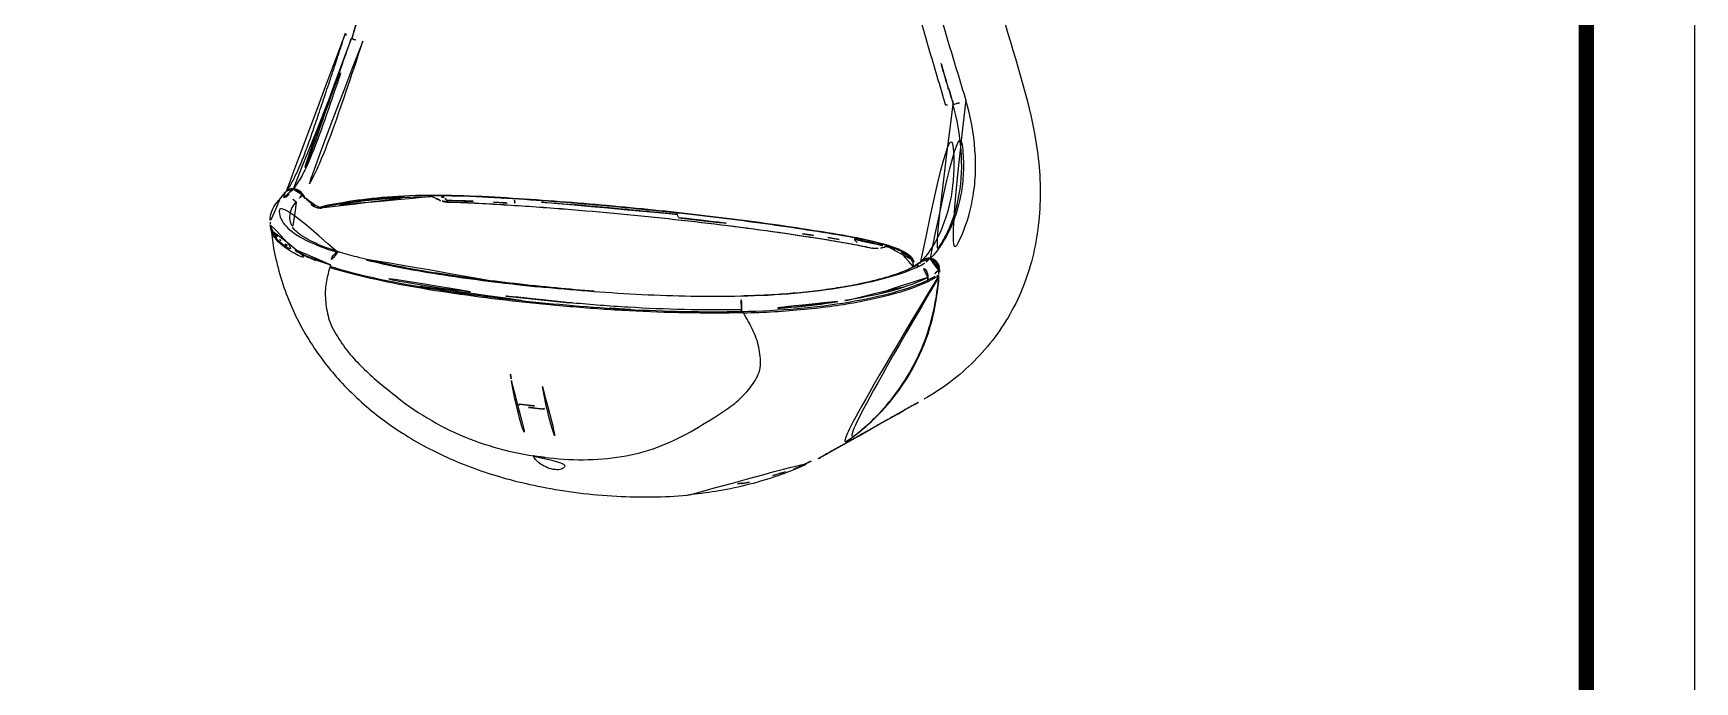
# Model space of a CAD drawing. Extents: x 16296660632 to 16296681399, y -37409619871 to -37409615168.
# Drawn here: x 16296681237.6 to 16296681399, y -37409615484.7 to -37409615421.6 of the extents above; entities that cross this region are included whole.
import ezdxf

# ---------------------------------------------------------------- set-up
doc = ezdxf.new("R2010")
doc.units = 0
doc.header["$LTSCALE"] = 10
doc.header["$MEASUREMENT"] = 0
doc.layers.get('0').update_dxf_attribs({"linetype": 'CONTINUOUS'})
doc.layers.add('1', color=7, linetype='CONTINUOUS')

msp = doc.modelspace()

# ---------------------------------------------------------------- linework, layer by layer
at = {"ltscale": 0.5}
msp.add_lwpolyline([(16296680748.02704, -37409615645.297203), (16296681399.02704, -37409615645.297203), (16296681399.02704, -37409615168.297203), (16296680748.02704, -37409615168.297203)], close=True, dxfattribs=at)
at = {"color": 5, "linetype": 'ByBlock', "lineweight": 200, "const_width": 1.5}
msp.add_lwpolyline([(16296680758.49523, -37409615624.872482), (16296681388.49523, -37409615624.872482), (16296681388.49523, -37409615179.372482), (16296680758.49523, -37409615179.372482)], close=True, dxfattribs=at)
at = {"layer": '1', "color": 7, "linetype": 'Continuous'}
for p, q in [((16296681268.51685, -37409615422.181099), (16296681268.57818, -37409615422.187813)), ((16296681326.962061, -37409615428.567596), (16296681327.023439, -37409615428.574303)), ((16296681262.86669, -37409615436.827049), (16296681262.83593, -37409615436.823692)), ((16296681262.8883, -37409615436.756042), (16296681262.91954, -37409615436.759453)), ((16296681298.680719, -37409615438.968529), (16296681298.66699, -37409615438.889488)), ((16296681260.658001, -37409615440.007523), (16296681260.658001, -37409615440.184464)), ((16296681300.18465, -37409615439.252869), (16296681300.11438, -37409615439.119278)), ((16296681300.357071, -37409615439.580658), (16296681300.18465, -37409615439.252869)), ((16296681307.002529, -37409615439.953461), (16296681306.98732, -37409615439.865891)), ((16296681320.528099, -37409615442.32814), (16296681320.525999, -37409615442.328819)), ((16296681324.71788, -37409615443.585732), (16296681324.687189, -37409615443.582367)), ((16296681324.75358, -37409615443.516258), (16296681324.78471, -37409615443.519661)), ((16296681323.652901, -37409615443.979393), (16296681323.652901, -37409615444.00782)), ((16296681325.60405, -37409615445.21003), (16296681325.4139, -37409615445.189247)), ((16296681325.603371, -37409615445.084892), (16296681325.603371, -37409615444.666473)), ((16296681325.60931, -37409615445.077599), (16296681325.60931, -37409615444.825348)), ((16296681284.132839, -37409615455.642517), (16296681284.13669, -37409615455.642937)), ((16296681287.100149, -37409615455.966766), (16296681287.0963, -37409615455.966347)), ((16296681287.100149, -37409615455.966766), (16296681287.10018, -37409615455.966667))]:
    msp.add_line(p, q, dxfattribs=at)
for centre, start, end in [((16296681276.25449, -37409615437.549171), 74.16068843, 90.30238794), ((16296681320.548161, -37409615442.388863), 72.89428215, 110.26052897)]:
    msp.add_arc(centre, 0.064, start, end, dxfattribs=at)
for centre, major_axis, ratio, start_param, end_param in [((16296681268.87624, -37409615421.940163), (-0.916423, 0.285953), 0.3660202392, 0.0388568927, 1.2842779199), ((16296681269.057369, -37409615421.866547), (-1.232815, 0.344336), 0.3581616714, 1.2733817001, 2.1647512298), ((16296681327.44125, -37409615428.246353), (1.23878, 0.322218), 0.1642689417, 3.3818331497, 4.2728849782), ((16296681327.38283, -37409615428.333366), (0.92149, 0.269177), 0.1505516174, 4.268204117, 5.80404217), ((16296681262.89259, -37409615436.813782), (0.006952, 0.063621), 0.3603930294, 0.4744713098, 1.7166653705), ((16296681262.92383, -37409615436.817192), (0.006952, 0.063621), 0.3603930294, 0.4744713098, 1.8651915018), ((16296681262.238359, -37409615438.4776), (-0.709872, 0.646283), 0.9347139327, -0.861069095, -0.007763724), ((16296681262.22938, -37409615438.784683), (-0.873972, 0.935187), 0.9246743428, 4.6200147181, 5.4884665744), ((16296681263.717331, -37409615437.375931), (0.050448, 0.039382), 0.0364145661, -0.0090503841, 0.5377017163), ((16296681264.01232, -37409615437.755676), (0.050629, 0.039149), 0.0340970458, -0.0022142966, 0.5361057728), ((16296681264.08082, -37409615437.70903), (0.050653, 0.039119), 0.0337953221, 0.5471096757, 2.0139420361), ((16296681265.527189, -37409615438.529907), (-0.014449, 0.062348), 0.7957962974, 3.9173403992, 5.0641499264), ((16296681265.60359, -37409615438.666428), (-0.01434, 0.062373), 0.797435178, -1.2175382807, 0.3764540392), ((16296681276.25449, -37409615437.549171), (-0.000338, 0.063999), 0.2013467452, -0.000019559, 0.5022493048), ((16296681276.25449, -37409615437.549171), (-0.000338, 0.063999), 0.2013467452, -1.2294901738, 0.0000007664), ((16296681276.25449, -37409615437.549171), (0.028091, 0.057506), 0.0233259144, -1.1765096836, -0.2507520094), ((16296681276.25449, -37409615437.549171), (0.017468, 0.06157), 0.5812079806, -0.309770322, 0.0000084206), ((16296681278.068359, -37409615438.105431), (0.00173, 0.063977), 0.0839740966, -1.2006174543, 0.4283957239), ((16296681300.131321, -37409615439.064346), (0.006952, 0.063621), 0.3603930289, 1.2406901067, 2.6505896646), ((16296681267.234329, -37409615443.840111), (0.278011, 0.918863), 0.7174818098, 0.4680739235, 2.1280223123), ((16296681319.177719, -37409615442.599373), (0.014415, 0.062355), 0.7298770239, -0.3487586431, 1.2800555139), ((16296681320.548161, -37409615442.388863), (-0.022162, 0.06004), 0.6494195651, 0.0000092034, 0.8714733219), ((16296681320.548161, -37409615442.388863), (0.018825, 0.061169), 0.8035707981, 0.000026064, 1.3592520788), ((16296681324.75787, -37409615443.573997), (0.006952, 0.063621), 0.3603930294, 0.4744713098, 1.8651915018), ((16296681324.789, -37409615443.5774), (0.006952, 0.063621), 0.3603930294, 0.4744713098, 1.8651915018), ((16296681323.72776, -37409615445.504799), (-0.584665, 1.138669), 0.8516017371, -0.0067089049, 0.0321404742), ((16296681323.72776, -37409615445.504799), (-0.584665, 1.138669), 0.8516017369, -0.5382841062, -0.006709083), ((16296681323.718149, -37409615445.195686), (-0.405781, 0.870024), 0.8326276256, 4.1287174149, 5.7675902164), ((16296681325.61236, -37409615444.590019), (-0.06389, 0.003744), 0.2919128074, 1.2035518796, 2.7394409406), ((16296681325.545309, -37409615445.077599), (0.064, 0), 0.2706624326, -0.4342308526, 0.0000045925), ((16296681306.36698, -37409615448.116257), (-0.019144, 0.959809), 0.0707491789, 4.2794443975, 5.9393937953), ((16296681312.66041, -37409615463.477013), (-0.025722, 0.058604), 0.4450745264, 1.6502361258, 3.1861274195)]:
    msp.add_ellipse(centre, major_axis=major_axis, ratio=ratio, start_param=start_param, end_param=end_param, dxfattribs=at)
for points, knots in [([(16296681324.308861, -37409615384.97065), (16296681323.45088, -37409615386.501198), (16296681322.874969, -37409615388.163139), (16296681322.125799, -37409615391.6745), (16296681321.94219, -37409615393.490517), (16296681321.75898, -37409615398.942284), (16296681322.07143, -37409615402.653763), (16296681323.210279, -37409615410.019753), (16296681324.04776, -37409615413.683327), (16296681325.51646, -37409615419.131271), (16296681326.041019, -37409615420.940018), (16296681327.12529, -37409615424.550232), (16296681327.691111, -37409615426.350449), (16296681328.21924, -37409615428.158447)], [0, 0, 0, 0, 0.125, 0.125, 0.25, 0.25, 0.5, 0.5, 0.75, 0.75, 0.875, 0.875, 1, 1, 1, 1]), ([(16296681326.250641, -37409615428.607727), (16296681326.003201, -37409615427.685127), (16296681325.72114, -37409615426.771423), (16296681325.1805, -37409615424.938507), (16296681324.90807, -37409615424.022652), (16296681324.10103, -37409615421.275146), (16296681323.57893, -37409615419.443031), (16296681322.105511, -37409615413.936783), (16296681321.24621, -37409615410.253143), (16296681320.05747, -37409615402.80098), (16296681319.723511, -37409615399.079971), (16296681319.87771, -37409615393.539223), (16296681320.04673, -37409615391.684242), (16296681320.62702, -37409615388.734642), (16296681320.9333, -37409615387.592247), (16296681321.34355, -37409615386.488327)], [0, 0, 0, 0, 0.0652955404, 0.0652955404, 0.1305910809, 0.1305910809, 0.2611821617, 0.2611821617, 0.5223643234, 0.5223643234, 0.7835464851, 0.7835464851, 0.914137566, 0.914137566, 1, 1, 1, 1]), ([(16296681326.95335, -37409615392.913933), (16296681326.94655, -37409615393.310272), (16296681326.945141, -37409615393.707367), (16296681326.984221, -37409615398.448929), (16296681327.56139, -37409615402.840393), (16296681328.891171, -37409615409.356407), (16296681329.411409, -37409615411.513428), (16296681330.55176, -37409615415.797318), (16296681331.172581, -37409615417.928848), (16296681333.11521, -37409615424.354187), (16296681334.544849, -37409615428.68631), (16296681335.304871, -37409615434.10778), (16296681335.405451, -37409615435.192383), (16296681335.47378, -37409615437.360764), (16296681335.44235, -37409615438.444862), (16296681335.15984, -37409615441.664833), (16296681334.71529, -37409615443.767998), (16296681333.275181, -37409615447.710457), (16296681332.267679, -37409615449.54464), (16296681329.804569, -37409615452.83284), (16296681328.35202, -37409615454.288132), (16296681325.925541, -37409615456.134712), (16296681325.05975, -37409615456.700539), (16296681324.159519, -37409615457.20713)], [0, 0, 0, 0, 0.0171072818, 0.0171072818, 0.2040343891, 0.2040343891, 0.2974979427, 0.2974979427, 0.3909614963, 0.3909614963, 0.5778886036, 0.5778886036, 0.6246203804, 0.6246203804, 0.6713521572, 0.6713521572, 0.7648157109, 0.7648157109, 0.8582792645, 0.8582792645, 0.9517428181, 0.9517428181, 1, 1, 1, 1]), ([(16296681267.88393, -37409615421.883072), (16296681267.829149, -37409615422.062401), (16296681267.58037, -37409615422.868752), (16296681267.08025, -37409615424.373947), (16296681266.42557, -37409615426.357132), (16296681265.767509, -37409615428.320969), (16296681265.13015, -37409615430.207458), (16296681264.530121, -37409615431.964813), (16296681263.950871, -37409615433.557152), (16296681263.378139, -37409615434.964127), (16296681262.813789, -37409615436.102654), (16296681262.402981, -37409615436.785057), (16296681262.204941, -37409615437.005783), (16296681262.182911, -37409615437.029327)], [0, 0, 0, 0, 0.0325623994, 0.145181133, 0.2557728517, 0.3650902871, 0.4730549083, 0.5782720971, 0.6811523784, 0.7850450768, 0.8878507083, 0.9874807011, 1, 1, 1, 1]), ([(16296681268.51685, -37409615422.181099), (16296681268.06819, -37409615423.515244), (16296681267.577579, -37409615424.895844), (16296681266.577551, -37409615427.752876), (16296681266.093941, -37409615429.161491), (16296681265.156919, -37409615431.864464), (16296681264.720079, -37409615433.104736), (16296681263.83, -37409615435.237602), (16296681263.378201, -37409615436.113312), (16296681262.8883, -37409615436.756042)], [0, 0, 0, 0, 0.25, 0.25, 0.5, 0.5, 0.75, 0.75, 1, 1, 1, 1]), ([(16296681269.6451, -37409615422.425179), (16296681269.213221, -37409615423.815102), (16296681268.726379, -37409615425.275703), (16296681267.74235, -37409615428.172974), (16296681267.234289, -37409615429.63887), (16296681266.262569, -37409615432.340233), (16296681265.778259, -37409615433.607521), (16296681265.055599, -37409615435.206108), (16296681264.812571, -37409615435.69648), (16296681264.317129, -37409615436.571777), (16296681264.05814, -37409615436.950813), (16296681263.81189, -37409615437.273468)], [0, 0, 0, 0, 0.25, 0.25, 0.5, 0.5, 0.75, 0.75, 0.875, 0.875, 1, 1, 1, 1]), ([(16296681262.91954, -37409615436.759453), (16296681263.16427, -37409615436.443863), (16296681263.418221, -37409615436.071579), (16296681263.90077, -37409615435.205566), (16296681264.13488, -37409615434.720917), (16296681264.83572, -37409615433.141342), (16296681265.305019, -37409615431.889481), (16296681266.24424, -37409615429.229607), (16296681266.73814, -37409615427.790314), (16296681267.696091, -37409615424.959282), (16296681268.16309, -37409615423.534714), (16296681268.57818, -37409615422.187813)], [0, 0, 0, 0, 0.125, 0.125, 0.25, 0.25, 0.5, 0.5, 0.75, 0.75, 1, 1, 1, 1]), ([(16296681325.81987, -37409615424.589279), (16296681326.01376, -37409615425.251694), (16296681326.206909, -37409615425.914223), (16296681326.590429, -37409615427.239754), (16296681326.78871, -37409615427.901161), (16296681326.962061, -37409615428.567596)], [0, 0, 0, 0, 0.5, 0.5, 1, 1, 1, 1]), ([(16296681326.962061, -37409615428.567596), (16296681327.372419, -37409615430.005913), (16296681327.660789, -37409615431.512428), (16296681327.878, -37409615434.480957), (16296681327.82304, -37409615435.933487), (16296681327.34795, -37409615438.67379), (16296681326.94614, -37409615439.914543), (16296681326.193529, -37409615441.500816), (16296681325.920641, -37409615441.976822), (16296681325.35125, -37409615442.827164), (16296681325.060459, -37409615443.204376), (16296681324.75358, -37409615443.516258)], [0, 0, 0, 0, 0.25, 0.25, 0.5, 0.5, 0.75, 0.75, 0.875, 0.875, 1, 1, 1, 1]), ([(16296681328.21924, -37409615428.158447), (16296681328.679251, -37409615429.733276), (16296681328.99453, -37409615431.367073), (16296681329.176201, -37409615433.814697), (16296681329.18791, -37409615434.636307), (16296681329.110491, -37409615436.224258), (16296681329.02231, -37409615436.998611), (16296681328.612989, -37409615439.259567), (16296681328.15451, -37409615440.629768), (16296681327.01, -37409615442.977562), (16296681326.351379, -37409615443.917717), (16296681325.670719, -37409615444.600761)], [0, 0, 0, 0, 0.25, 0.25, 0.375, 0.375, 0.5, 0.5, 0.75, 0.75, 1, 1, 1, 1]), ([(16296681323.86585, -37409615443.835709), (16296681324.18379, -37409615443.517563), (16296681324.482059, -37409615443.134178), (16296681325.06514, -37409615442.272339), (16296681325.34428, -37409615441.79113), (16296681326.11758, -37409615440.187012), (16296681326.535009, -37409615438.927513), (16296681327.039539, -37409615436.148682), (16296681327.111031, -37409615434.666153), (16296681326.924891, -37409615431.632668), (16296681326.647989, -37409615430.089249), (16296681326.250641, -37409615428.607727)], [0, 0, 0, 0, 0.125, 0.125, 0.25, 0.25, 0.5, 0.5, 0.75, 0.75, 1, 1, 1, 1]), ([(16296681324.78471, -37409615443.519661), (16296681325.40975, -37409615442.892838), (16296681326.018009, -37409615442.040817), (16296681327.07395, -37409615439.92205), (16296681327.49962, -37409615438.682152), (16296681327.869671, -37409615436.627663), (16296681327.946819, -37409615435.922943), (16296681328.00569, -37409615434.475632), (16296681327.986361, -37409615433.725418), (16296681327.788839, -37409615431.494583), (16296681327.47224, -37409615430.006943), (16296681327.023439, -37409615428.574303)], [0, 0, 0, 0, 0.25, 0.25, 0.5, 0.5, 0.625, 0.625, 0.75, 0.75, 1, 1, 1, 1]), ([(16296681262.009199, -37409615437.644257), (16296681262.00263, -37409615437.538483), (16296681262.01343, -37409615437.432037), (16296681262.06823, -37409615437.23542), (16296681262.11306, -37409615437.142509), (16296681262.17173, -37409615437.063019), (16296681262.194361, -37409615437.032341), (16296681262.219179, -37409615437.003403), (16296681262.26066, -37409615436.961678), (16296681262.276039, -37409615436.947433), (16296681262.363859, -37409615436.872566), (16296681262.44825, -37409615436.824471), (16296681262.628361, -37409615436.762756), (16296681262.726549, -37409615436.748352), (16296681262.845869, -37409615436.752274), (16296681262.86709, -37409615436.753754), (16296681262.8883, -37409615436.756042)], [0, 0, 0, 0, 0.2113573489, 0.2113573489, 0.4229496128, 0.4229496128, 0.4229496128, 0.5035871465, 0.5035871465, 0.5482078568, 0.5482078568, 0.7523424106, 0.7523424106, 0.956595063, 0.956595063, 1, 1, 1, 1]), ([(16296681262.83593, -37409615436.823692), (16296681262.73757, -37409615436.813103), (16296681262.637939, -37409615436.819847), (16296681262.45261, -37409615436.867043), (16296681262.36438, -37409615436.908112), (16296681262.24403, -37409615436.994652), (16296681262.2034, -37409615437.031174), (16296681262.166861, -37409615437.07164)], [0, 0, 0, 0, 0.3889871393, 0.3889871393, 0.777915118, 0.777915118, 1, 1, 1, 1]), ([(16296681263.75993, -37409615437.341164), (16296681263.670219, -37409615437.227211), (16296681263.562031, -37409615437.125664), (16296681263.32616, -37409615436.964432), (16296681263.195141, -37409615436.902588), (16296681263.06213, -37409615436.865067), (16296681263.02346, -37409615436.854172), (16296681262.98443, -37409615436.845207), (16296681262.919161, -37409615436.833633), (16296681262.89291, -37409615436.829887), (16296681262.86669, -37409615436.827049)], [0, 0, 0, 0, 0.4031553179, 0.4031553179, 0.8068110751, 0.8068110751, 0.8068110751, 0.9225761192, 0.9225761192, 1, 1, 1, 1]), ([(16296681262.91954, -37409615436.759453), (16296681263.05183, -37409615436.773773), (16296681263.186029, -37409615436.812119), (16296681263.43585, -37409615436.929939), (16296681263.554911, -37409615437.010941), (16296681263.65871, -37409615437.107231), (16296681263.690121, -37409615437.136383), (16296681263.720341, -37409615437.167038), (16296681263.770849, -37409615437.223083), (16296681263.7918, -37409615437.24794), (16296681263.81189, -37409615437.273468)], [0, 0, 0, 0, 0.3964858572, 0.3964858572, 0.7924706984, 0.7924706984, 0.7924706984, 0.9108164975, 0.9108164975, 1, 1, 1, 1]), ([(16296681263.74564, -37409615437.324059), (16296681263.701481, -37409615437.267464), (16296681263.652809, -37409615437.214157), (16296681263.600691, -37409615437.165413), (16296681263.502451, -37409615437.073517), (16296681263.38965, -37409615436.996178), (16296681263.20434, -37409615436.908127), (16296681263.1346, -37409615436.882599), (16296681263.06394, -37409615436.86393)], [0, 0, 0, 0, 0.2512588679, 0.2512588679, 0.2512588679, 0.7295984052, 0.7295984052, 1, 1, 1, 1]), ([(16296681263.81189, -37409615437.273468), (16296681263.83812, -37409615437.307083), (16296681263.86433, -37409615437.340714), (16296681263.968321, -37409615437.474342), (16296681264.045931, -37409615437.574471), (16296681264.12339, -37409615437.674728)], [0, 0, 0, 0, 0.2518257983, 0.2518257983, 1, 1, 1, 1]), ([(16296681261.557091, -37409615437.843513), (16296681261.454639, -37409615437.936203), (16296681261.134581, -37409615438.26474), (16296681260.80657, -37409615438.903923), (16296681260.6168, -37409615439.603043), (16296681260.673941, -37409615439.995361), (16296681260.700081, -37409615440.108673)], [0, 0, 0, 0, 0.1520430553, 0.5171349236, 0.8613379825, 1, 1, 1, 1]), ([(16296681267.184999, -37409615442.930092), (16296681265.991421, -37409615442.568863), (16296681264.96018, -37409615442.171318), (16296681263.294411, -37409615441.329208), (16296681262.63986, -37409615440.876244), (16296681261.772989, -37409615439.943459), (16296681261.554399, -37409615439.469101), (16296681261.533239, -37409615438.506332), (16296681261.77314, -37409615438.021713), (16296681262.23402, -37409615437.553146)], [0, 0, 0, 0, 0.25, 0.25, 0.5, 0.5, 0.75, 0.75, 1, 1, 1, 1]), ([(16296681262.23431, -37409615437.552849), (16296681262.250561, -37409615437.535622), (16296681262.267019, -37409615437.517937), (16296681262.28871, -37409615437.494347), (16296681262.293751, -37409615437.488876), (16296681262.29878, -37409615437.483353)], [0, 0, 0, 0, 0.7693229861, 0.7693229861, 1, 1, 1, 1]), ([(16296681263.171049, -37409615438.066254), (16296681262.948681, -37409615438.319992), (16296681262.793461, -37409615438.578743), (16296681262.58259, -37409615439.11467), (16296681262.55479, -37409615439.392998), (16296681262.589991, -37409615439.878502), (16296681262.64444, -37409615440.098732), (16296681262.821699, -37409615440.455399), (16296681262.896839, -37409615440.577744), (16296681262.98621, -37409615440.698547)], [0, 0, 0, 0, 0.2837571546, 0.2837571546, 0.5675143093, 0.5675143093, 0.8512714639, 0.8512714639, 1, 1, 1, 1]), ([(16296681264.05517, -37409615437.721138), (16296681264.029079, -37409615437.687401), (16296681264.00297, -37409615437.653687), (16296681263.904699, -37409615437.526917), (16296681263.832399, -37409615437.433983), (16296681263.75993, -37409615437.341164)], [0, 0, 0, 0, 0.2658418579, 0.2658418579, 1, 1, 1, 1]), ([(16296681264.12339, -37409615437.674728), (16296681264.336281, -37409615437.95031), (16296681264.591681, -37409615438.184464), (16296681265.112379, -37409615438.486671), (16296681265.36306, -37409615438.544922), (16296681265.56879, -37409615438.497627)], [0, 0, 0, 0, 0.5, 0.5, 1, 1, 1, 1]), ([(16296681265.64529, -37409615438.634117), (16296681265.418921, -37409615438.685738), (16296681265.14348, -37409615438.620232), (16296681264.57156, -37409615438.284767), (16296681264.290331, -37409615438.025177), (16296681264.05517, -37409615437.721138)], [0, 0, 0, 0, 0.5, 0.5, 1, 1, 1, 1]), ([(16296681265.56879, -37409615438.497627), (16296681266.51507, -37409615438.280121), (16296681267.58445, -37409615438.088707), (16296681269.89753, -37409615437.742844), (16296681271.16535, -37409615437.59465), (16296681273.971741, -37409615437.407677), (16296681275.52807, -37409615437.366127), (16296681278.66378, -37409615437.385139), (16296681280.28381, -37409615437.439796), (16296681283.42247, -37409615437.606171), (16296681284.97097, -37409615437.710388), (16296681288.05971, -37409615437.927902), (16296681289.59444, -37409615438.044777), (16296681294.167919, -37409615438.426331), (16296681297.17301, -37409615438.720169), (16296681300.111879, -37409615439.041367)], [0, 0, 0, 0, 0.125, 0.125, 0.25, 0.25, 0.375, 0.375, 0.5, 0.5, 0.625, 0.625, 0.75, 0.75, 1, 1, 1, 1]), ([(16296681265.57196, -37409615438.612633), (16296681266.233801, -37409615438.460457), (16296681266.968781, -37409615438.321053), (16296681268.508369, -37409615438.06189), (16296681269.31461, -37409615437.941711), (16296681271.06958, -37409615437.735626), (16296681272.04225, -37409615437.645851), (16296681274.07472, -37409615437.530693), (16296681275.13785, -37409615437.498993), (16296681276.24799, -37409615437.493111)], [0, 0, 0, 0, 0.25, 0.25, 0.5, 0.5, 0.75, 0.75, 1, 1, 1, 1]), ([(16296681276.26652, -37409615437.527687), (16296681275.162201, -37409615437.533211), (16296681274.104679, -37409615437.564468), (16296681272.083059, -37409615437.678757), (16296681271.11594, -37409615437.768494), (16296681269.37072, -37409615437.973022), (16296681268.568331, -37409615438.091026), (16296681267.03583, -37409615438.34613), (16296681266.304291, -37409615438.483856), (16296681265.64529, -37409615438.634117)], [0, 0, 0, 0, 0.25, 0.25, 0.5, 0.5, 0.75, 0.75, 1, 1, 1, 1]), ([(16296681300.11438, -37409615439.119278), (16296681297.174219, -37409615438.797943), (16296681294.16781, -37409615438.50386), (16296681289.59236, -37409615438.121803), (16296681288.056971, -37409615438.004723), (16296681284.9669, -37409615437.786774), (16296681283.41774, -37409615437.682457), (16296681280.27766, -37409615437.515373), (16296681278.656811, -37409615437.461449), (16296681276.757429, -37409615437.450523), (16296681276.42708, -37409615437.45089), (16296681276.098579, -37409615437.453537)], [0, 0, 0, 0, 0.3838078733, 0.3838078733, 0.5757118099, 0.5757118099, 0.7676157465, 0.7676157465, 0.9595196831, 0.9595196831, 1, 1, 1, 1]), ([(16296681277.821751, -37409615437.904709), (16296681277.77573, -37409615437.853012), (16296681277.731211, -37409615437.801109), (16296681277.64407, -37409615437.695183), (16296681277.60154, -37409615437.641113), (16296681277.561411, -37409615437.586708)], [0, 0, 0, 0, 0.4919272346, 0.4919272346, 1, 1, 1, 1]), ([(16296681277.821751, -37409615437.904709), (16296681277.99791, -37409615437.907547), (16296681278.53223, -37409615437.916191), (16296681279.33066, -37409615437.936722), (16296681280.224211, -37409615437.967339), (16296681280.757351, -37409615437.991386), (16296681281.028891, -37409615438.003639)], [0, 0, 0, 0, 0.1651388333, 0.5008977664, 0.7458023044, 1, 1, 1, 1]), ([(16296681278.067699, -37409615438.047173), (16296681279.03026, -37409615438.073273), (16296681279.979919, -37409615438.113312), (16296681281.86146, -37409615438.213654), (16296681282.791519, -37409615438.268402), (16296681285.576929, -37409615438.447144), (16296681287.424191, -37409615438.577713), (16296681292.931419, -37409615439.01236), (16296681296.52165, -37409615439.354843), (16296681303.46698, -37409615440.114227), (16296681306.843201, -37409615440.532806), (16296681311.717159, -37409615441.231911), (16296681313.3132, -37409615441.477814), (16296681315.654949, -37409615441.860237), (16296681316.428301, -37409615441.99157), (16296681317.881941, -37409615442.258003), (16296681318.57058, -37409615442.397331), (16296681319.20682, -37409615442.544357)], [0, 0, 0, 0, 0.0625, 0.0625, 0.125, 0.125, 0.25, 0.25, 0.5, 0.5, 0.75, 0.75, 0.875, 0.875, 0.9375, 0.9375, 1, 1, 1, 1]), ([(16296681319.13825, -37409615442.571411), (16296681318.50301, -37409615442.424759), (16296681317.8153, -37409615442.285957), (16296681316.363819, -37409615442.019836), (16296681315.59173, -37409615441.888496), (16296681313.254129, -37409615441.506416), (16296681311.66107, -37409615441.260803), (16296681306.79604, -37409615440.562531), (16296681303.426041, -37409615440.144623), (16296681296.49361, -37409615439.386642), (16296681292.91016, -37409615439.044922), (16296681287.413099, -37409615438.611526), (16296681285.56925, -37409615438.481377), (16296681282.788971, -37409615438.303291), (16296681281.86064, -37409615438.248909), (16296681279.98263, -37409615438.148888), (16296681279.034781, -37409615438.108589), (16296681278.07399, -37409615438.08242)], [0, 0, 0, 0, 0.0625, 0.0625, 0.125, 0.125, 0.25, 0.25, 0.5, 0.5, 0.75, 0.75, 0.875, 0.875, 0.9375, 0.9375, 1, 1, 1, 1]), ([(16296681282.34322, -37409615438.071564), (16296681282.68968, -37409615438.091652), (16296681283.38311, -37409615438.131866), (16296681284.073681, -37409615438.176552), (16296681284.41922, -37409615438.198914)], [0, 0, 0, 0, 0.4996452597, 1, 1, 1, 1]), ([(16296681284.399799, -37409615437.882843), (16296681284.403641, -37409615437.947449), (16296681284.40756, -37409615438.012047), (16296681284.413561, -37409615438.108994), (16296681284.415581, -37409615438.141296), (16296681284.41815, -37409615438.182037), (16296681284.41868, -37409615438.190483), (16296681284.41922, -37409615438.198914)], [0, 0, 0, 0, 0.6133164377, 0.6133164377, 0.9199745749, 0.9199745749, 1, 1, 1, 1]), ([(16296681300.18465, -37409615439.252869), (16296681296.08666, -37409615438.804993), (16296681290.85132, -37409615438.319656), (16296681285.458179, -37409615437.951668), (16296681284.399799, -37409615437.882843)], [0, 0, 0, 0, 0.803647011, 1, 1, 1, 1]), ([(16296681300.18465, -37409615439.252869), (16296681297.640261, -37409615438.974792), (16296681295.051571, -37409615438.716698), (16296681289.784269, -37409615438.257568), (16296681287.1028, -37409615438.055428), (16296681284.399799, -37409615437.882843)], [0, 0, 0, 0, 0.5, 0.5, 1, 1, 1, 1]), ([(16296681260.65934, -37409615440.251587), (16296681260.6786, -37409615440.734512), (16296681260.90518, -37409615441.217278), (16296681262.257601, -37409615442.66555), (16296681264.056179, -37409615443.572968), (16296681266.527769, -37409615444.319237)], [0, 0, 0, 0, 0.3271808054, 0.3271808054, 1, 1, 1, 1]), ([(16296681260.72757, -37409615440.51519), (16296681260.786909, -37409615441.18795), (16296681260.98848, -37409615442.725273), (16296681261.556801, -37409615445.098709), (16296681262.41939, -37409615447.599113), (16296681263.539009, -37409615449.99984), (16296681264.80563, -37409615452.114471), (16296681266.189079, -37409615454.001022), (16296681267.710489, -37409615455.771713), (16296681269.487511, -37409615457.510231), (16296681271.455561, -37409615459.122337), (16296681273.557171, -37409615460.577599), (16296681275.88517, -37409615461.938423), (16296681278.46081, -37409615463.172173), (16296681281.19631, -37409615464.219391), (16296681284.055981, -37409615465.079208), (16296681287.190741, -37409615465.80349), (16296681290.645081, -37409615466.348091), (16296681294.21924, -37409615466.6744), (16296681297.741699, -37409615466.732048), (16296681300.166719, -37409615466.652878), (16296681301.421551, -37409615466.486511), (16296681301.558821, -37409615466.467323)], [0, 0, 0, 0, 0.0373603549, 0.0860316734, 0.1347005118, 0.1833825068, 0.2321022217, 0.2705828399, 0.3124576784, 0.3609401217, 0.4078541062, 0.4531989118, 0.5029288048, 0.5579571547, 0.6124241052, 0.6667080227, 0.7258077501, 0.793822592, 0.8640874304, 0.929246624, 0.9922581795, 1, 1, 1, 1]), ([(16296681292.140079, -37409615446.723343), (16296681290.89761, -37409615446.625183), (16296681288.301649, -37409615446.39978), (16296681284.448219, -37409615445.992653), (16296681280.7059, -37409615445.541847), (16296681277.323009, -37409615445.059158), (16296681274.23539, -37409615444.537598), (16296681271.50396, -37409615443.985222), (16296681269.163919, -37409615443.425919), (16296681267.321859, -37409615442.906563), (16296681265.81201, -37409615442.391037), (16296681264.616711, -37409615441.866257), (16296681263.68466, -37409615441.32959), (16296681263.08209, -37409615440.837357), (16296681262.884701, -37409615440.599892), (16296681262.833731, -37409615440.501251)], [0, 0, 0, 0, 0.0949576521, 0.2002889843, 0.3036206876, 0.395809641, 0.4812686821, 0.5713585075, 0.6470624632, 0.7118413878, 0.7692713281, 0.8302796723, 0.8889907976, 0.9477774838, 1, 1, 1, 1]), ([(16296681300.111879, -37409615439.041367), (16296681303.057659, -37409615439.363312), (16296681305.942829, -37409615439.712669), (16296681310.10409, -37409615440.28698), (16296681311.46361, -37409615440.487061), (16296681314.130461, -37409615440.898827), (16296681315.4599, -37409615441.113029), (16296681317.967859, -37409615441.561592), (16296681319.127159, -37409615441.808083), (16296681321.0741, -37409615442.349747), (16296681321.83852, -37409615442.640121), (16296681322.879971, -37409615443.253906), (16296681323.106701, -37409615443.562073), (16296681323.182711, -37409615443.880539), (16296681323.185381, -37409615443.892479), (16296681323.18788, -37409615443.904411)], [0, 0, 0, 0, 0.2841323156, 0.2841323156, 0.4261984734, 0.4261984734, 0.5682646312, 0.5682646312, 0.710330789, 0.710330789, 0.8523969468, 0.8523969468, 0.9944631046, 0.9944631046, 1, 1, 1, 1]), ([(16296681323.115431, -37409615443.742531), (16296681323.00004, -37409615443.503807), (16296681322.77293, -37409615443.265358), (16296681321.848949, -37409615442.7201), (16296681321.084629, -37409615442.429123), (16296681319.137819, -37409615441.88633), (16296681317.9785, -37409615441.639023), (16296681315.469641, -37409615441.19091), (16296681314.1395, -37409615440.976669), (16296681311.47139, -37409615440.565033), (16296681310.111231, -37409615440.365021), (16296681305.948009, -37409615439.790779), (16296681303.06151, -37409615439.441383), (16296681300.11438, -37409615439.119278)], [0, 0, 0, 0, 0.1143144363, 0.1143144363, 0.2619286969, 0.2619286969, 0.4095429576, 0.4095429576, 0.5571572182, 0.5571572182, 0.7047714788, 0.7047714788, 1, 1, 1, 1]), ([(16296681260.748631, -37409615440.776062), (16296681260.814079, -37409615441.021347), (16296681260.93387, -37409615441.264313), (16296681261.4937, -37409615442.041351), (16296681262.158421, -37409615442.571602), (16296681263.95019, -37409615443.551247), (16296681265.08886, -37409615444.01107), (16296681266.444229, -37409615444.426033)], [0, 0, 0, 0, 0.1832356116, 0.1832356116, 0.5916178058, 0.5916178058, 1, 1, 1, 1]), ([(16296681317.37014, -37409615441.653732), (16296681317.7045, -37409615441.718597), (16296681318.289089, -37409615441.832001), (16296681318.989241, -37409615441.986526), (16296681319.43317, -37409615442.091751), (16296681319.78887, -37409615442.180443), (16296681320.133169, -37409615442.269981), (16296681320.392019, -37409615442.344093), (16296681320.52146, -37409615442.381149)], [0, 0, 0, 0, 0.2880359823, 0.5035973528, 0.6462446167, 0.7158801176, 0.8579250945, 1, 1, 1, 1]), ([(16296681317.65774, -37409615441.997971), (16296681317.621189, -37409615441.953911), (16296681317.584511, -37409615441.909821), (16296681317.518259, -37409615441.830406), (16296681317.488729, -37409615441.79509), (16296681317.429529, -37409615441.724426), (16296681317.39987, -37409615441.689087), (16296681317.37014, -37409615441.653732)], [0, 0, 0, 0, 0.3845618286, 0.3845618286, 0.6922809589, 0.6922809589, 1, 1, 1, 1]), ([(16296681266.527769, -37409615444.156754), (16296681265.428961, -37409615443.814911), (16296681264.4769, -37409615443.447731), (16296681262.85902, -37409615442.664284), (16296681262.194361, -37409615442.24543), (16296681261.70569, -37409615441.819946)], [0, 0, 0, 0, 0.5, 0.5, 1, 1, 1, 1]), ([(16296681266.527769, -37409615444.156754), (16296681265.4345, -37409615443.816643), (16296681264.478479, -37409615443.464203), (16296681262.862499, -37409615442.687538), (16296681262.19787, -37409615442.254784), (16296681261.70569, -37409615441.819946)], [0, 0, 0, 0, 0.5, 0.5, 1, 1, 1, 1]), ([(16296681265.071791, -37409615443.717659), (16296681264.553181, -37409615443.511292), (16296681264.083309, -37409615443.296829), (16296681263.523161, -37409615443.001457), (16296681263.390091, -37409615442.927567), (16296681263.26248, -37409615442.852859)], [0, 0, 0, 0, 0.7530295919, 0.7530295919, 1, 1, 1, 1]), ([(16296681282.94278, -37409615445.864609), (16296681279.99934, -37409615445.510201), (16296681277.155991, -37409615445.110512), (16296681273.146999, -37409615444.381027), (16296681271.865669, -37409615444.119667), (16296681269.42598, -37409615443.556267), (16296681268.25931, -37409615443.255234), (16296681267.184999, -37409615442.930092)], [0, 0, 0, 0, 0.5, 0.5, 0.75, 0.75, 1, 1, 1, 1]), ([(16296681320.52146, -37409615442.381149), (16296681320.710091, -37409615442.43811), (16296681321.0177, -37409615442.530998), (16296681321.28896, -37409615442.627113), (16296681321.39187, -37409615442.664459)], [0, 0, 0, 0, 0.6132096071, 1, 1, 1, 1]), ([(16296681320.58362, -37409615442.337433), (16296681321.22629, -37409615442.53521), (16296681321.76144, -37409615442.744057), (16296681322.57794, -37409615443.171288), (16296681322.853491, -37409615443.391953), (16296681323.0364, -37409615443.645958), (16296681323.06028, -37409615443.683647), (16296681323.081169, -37409615443.721329)], [0, 0, 0, 0, 0.45993235, 0.45993235, 0.9198647001, 0.9198647001, 1, 1, 1, 1]), ([(16296681323.11071, -37409615444.301239), (16296681323.111469, -37409615444.288757), (16296681323.11203, -37409615444.27626), (16296681323.11866, -37409615444.05323), (16296681323.07003, -37409615443.839447), (16296681322.761009, -37409615443.409668), (16296681322.4877, -37409615443.189873), (16296681321.942289, -37409615442.904556), (16296681321.78784, -37409615442.832153), (16296681321.61924, -37409615442.760559)], [0, 0, 0, 0, 0.0246995627, 0.0246995627, 0.4408357851, 0.4408357851, 0.8569720075, 0.8569720075, 1, 1, 1, 1]), ([(16296681324.687189, -37409615443.582367), (16296681324.555149, -37409615443.567787), (16296681324.42137, -37409615443.57679), (16296681324.17259, -37409615443.639931), (16296681324.054159, -37409615443.694847), (16296681323.951071, -37409615443.76844), (16296681323.919769, -37409615443.790779), (16296681323.889681, -37409615443.814911), (16296681323.83939, -37409615443.860092), (16296681323.818529, -37409615443.880493), (16296681323.798531, -37409615443.901733)], [0, 0, 0, 0, 0.396151407, 0.396151407, 0.7918440427, 0.7918440427, 0.7918440427, 0.9104586398, 0.9104586398, 1, 1, 1, 1]), ([(16296681323.96159, -37409615443.746078), (16296681324.027809, -37409615443.691521), (16296681324.10083, -37409615443.645103), (16296681324.295071, -37409615443.553818), (16296681324.425091, -37409615443.520432), (16296681324.55732, -37409615443.511757), (16296681324.596001, -37409615443.509216), (16296681324.635071, -37409615443.508728), (16296681324.70063, -37409615443.511337), (16296681324.72711, -37409615443.513344), (16296681324.75358, -37409615443.516258)], [0, 0, 0, 0, 0.3083546383, 0.3083546383, 0.7747114635, 0.7747114635, 0.7747114635, 0.9093132287, 0.9093132287, 1, 1, 1, 1]), ([(16296681325.60364, -37409615444.666222), (16296681325.609421, -37409615444.56221), (16296681325.597919, -37409615444.453751), (16296681325.542009, -37409615444.245773), (16296681325.496759, -37409615444.143356), (16296681325.379471, -37409615443.959877), (16296681325.305981, -37409615443.876099), (16296681325.14216, -37409615443.739113), (16296681325.049801, -37409615443.683609), (16296681324.954189, -37409615443.645401), (16296681324.917049, -37409615443.630562), (16296681324.87915, -37409615443.618149), (16296681324.80024, -37409615443.597847), (16296681324.759001, -37409615443.590286), (16296681324.71788, -37409615443.585732)], [0, 0, 0, 0, 0.210446106, 0.210446106, 0.4210982201, 0.4210982201, 0.6301069906, 0.6301069906, 0.8363501, 0.8363501, 0.8363501, 0.9154801296, 0.9154801296, 1, 1, 1, 1]), ([(16296681324.78471, -37409615443.519661), (16296681324.88262, -37409615443.530518), (16296681324.98196, -37409615443.558983), (16296681325.167061, -37409615443.646492), (16296681325.25536, -37409615443.706734), (16296681325.349171, -37409615443.794212), (16296681325.36565, -37409615443.810631), (16296681325.455441, -37409615443.906143), (16296681325.518499, -37409615443.997757), (16296681325.612801, -37409615444.191498), (16296681325.645399, -37409615444.296227), (16296681325.660999, -37409615444.400383), (16296681325.667219, -37409615444.441879), (16296681325.670851, -37409615444.483597), (16296681325.672449, -37409615444.550346), (16296681325.672079, -37409615444.575653), (16296681325.670719, -37409615444.600761)], [0, 0, 0, 0, 0.2036360875, 0.2036360875, 0.4072247746, 0.4072247746, 0.4515532593, 0.4515532593, 0.6598859756, 0.6598859756, 0.8679225567, 0.8679225567, 0.8679225567, 0.9498626177, 0.9498626177, 1, 1, 1, 1]), ([(16296681266.444229, -37409615444.426033), (16296681266.29627, -37409615444.918861), (16296681266.17272, -37409615445.41716), (16296681266.0086, -37409615446.454613), (16296681265.98456, -37409615446.999268), (16296681266.07369, -37409615448.134109), (16296681266.17173, -37409615448.723091), (16296681266.49609, -37409615449.917526), (16296681266.82839, -37409615450.542183), (16296681267.554079, -37409615451.720459), (16296681267.965099, -37409615452.292458), (16296681268.849541, -37409615453.351433), (16296681269.324579, -37409615453.844688), (16296681270.80851, -37409615455.266609), (16296681271.867821, -37409615456.131783), (16296681275.12541, -37409615458.696442), (16296681277.482389, -37409615460.063217), (16296681281.26231, -37409615461.541618), (16296681282.55537, -37409615461.940979), (16296681285.13253, -37409615462.547623), (16296681286.43091, -37409615462.764664), (16296681289.0144, -37409615463.045219), (16296681290.29067, -37409615463.108276), (16296681292.80751, -37409615463.055702), (16296681294.054689, -37409615462.931061), (16296681297.637951, -37409615462.256027), (16296681299.79336, -37409615461.384369), (16296681302.887529, -37409615459.524673), (16296681303.98608, -37409615458.898453), (16296681305.531811, -37409615457.814873), (16296681306.03253, -37409615457.427254), (16296681306.92837, -37409615456.55925), (16296681307.31204, -37409615456.085876), (16296681307.96332, -37409615455.065033), (16296681308.252781, -37409615454.518593), (16296681308.299721, -37409615453.343338), (16296681308.239189, -37409615452.756737), (16296681307.996469, -37409615451.580078), (16296681307.78686, -37409615451.002907), (16296681307.251539, -37409615449.899643), (16296681306.94383, -37409615449.357712), (16296681306.617979, -37409615448.815941)], [0, 0, 0, 0, 0.03125, 0.03125, 0.0625, 0.0625, 0.09375, 0.09375, 0.125, 0.125, 0.15625, 0.15625, 0.1875, 0.1875, 0.25, 0.25, 0.375, 0.375, 0.4375, 0.4375, 0.5, 0.5, 0.5625, 0.5625, 0.625, 0.625, 0.75, 0.75, 0.8125, 0.8125, 0.84375, 0.84375, 0.875, 0.875, 0.90625, 0.90625, 0.9375, 0.9375, 0.96875, 0.96875, 1, 1, 1, 1]), ([(16296681306.617979, -37409615448.815941), (16296681304.76181, -37409615448.855927), (16296681302.90744, -37409615448.85598), (16296681299.20175, -37409615448.78891), (16296681297.34251, -37409615448.720718), (16296681293.687441, -37409615448.526123), (16296681291.887079, -37409615448.39933), (16296681288.326651, -37409615448.102043), (16296681286.56354, -37409615447.93306), (16296681283.100861, -37409615447.554367), (16296681281.40341, -37409615447.344856), (16296681278.081619, -37409615446.889503), (16296681276.455589, -37409615446.641251), (16296681271.754601, -37409615445.8181), (16296681268.909019, -37409615445.180634), (16296681266.444229, -37409615444.426033)], [0, 0, 0, 0, 0.125, 0.125, 0.25, 0.25, 0.375, 0.375, 0.5, 0.5, 0.625, 0.625, 0.75, 0.75, 1, 1, 1, 1]), ([(16296681266.527769, -37409615444.319237), (16296681267.768021, -37409615444.694656), (16296681269.114111, -37409615445.04303), (16296681271.937799, -37409615445.681236), (16296681273.42211, -37409615445.97316), (16296681278.066, -37409615446.777267), (16296681281.41419, -37409615447.223511), (16296681288.294291, -37409615447.974983), (16296681291.79604, -37409615448.278389), (16296681297.18568, -37409615448.572899), (16296681299.0065, -37409615448.642616), (16296681302.7052, -37409615448.715187), (16296681304.58156, -37409615448.717331), (16296681306.436661, -37409615448.680222)], [0, 0, 0, 0, 0.125, 0.125, 0.25, 0.25, 0.5, 0.5, 0.75, 0.75, 0.875, 0.875, 1, 1, 1, 1]), ([(16296681280.123011, -37409615446.785347), (16296681280.01473, -37409615446.771637), (16296681278.25526, -37409615446.547379), (16296681273.308121, -37409615445.838997), (16296681268.989071, -37409615444.896858), (16296681266.527769, -37409615444.156754)], [0, 0, 0, 0, 0.0213604755, 0.3475736503, 1, 1, 1, 1]), ([(16296681323.72229, -37409615444.272186), (16296681322.85231, -37409615444.69632), (16296681321.786289, -37409615445.090508), (16296681319.31814, -37409615445.775032), (16296681317.914801, -37409615446.082077), (16296681314.9079, -37409615446.589081), (16296681313.285391, -37409615446.791321), (16296681309.89505, -37409615447.086182), (16296681308.15509, -37409615447.176483), (16296681306.371849, -37409615447.212173)], [0, 0, 0, 0, 0.25, 0.25, 0.5, 0.5, 0.75, 0.75, 1, 1, 1, 1]), ([(16296681306.617979, -37409615448.815941), (16296681308.658409, -37409615448.77198), (16296681310.63258, -37409615448.65696), (16296681313.496639, -37409615448.380173), (16296681314.44072, -37409615448.269287), (16296681316.24427, -37409615448.017349), (16296681317.10854, -37409615447.876083), (16296681319.58984, -37409615447.406776), (16296681321.11186, -37409615447.027107), (16296681323.68685, -37409615446.184357), (16296681324.767019, -37409615445.715714), (16296681325.60405, -37409615445.21003)], [0, 0, 0, 0, 0.25, 0.25, 0.375, 0.375, 0.5, 0.5, 0.75, 0.75, 1, 1, 1, 1]), ([(16296681323.106859, -37409615444.374077), (16296681323.00465, -37409615444.431038), (16296681322.68758, -37409615444.593391), (16296681321.85887, -37409615444.932404), (16296681320.622089, -37409615445.348648), (16296681318.96847, -37409615445.789009), (16296681317.06498, -37409615446.190987), (16296681314.94787, -37409615446.539383), (16296681312.6639, -37409615446.82003), (16296681310.24328, -37409615447.023788), (16296681308.262251, -37409615447.136124), (16296681307.089291, -37409615447.16095), (16296681306.77174, -37409615447.165314)], [0, 0, 0, 0, 0.0414685846, 0.1170423139, 0.2268125693, 0.3416351393, 0.4610209645, 0.5829775217, 0.7052158851, 0.8279144668, 0.9536160595, 1, 1, 1, 1]), ([(16296681325.60405, -37409615445.21003), (16296681325.42728, -37409615447.386673), (16296681324.9914, -37409615449.469414), (16296681323.90074, -37409615452.435226), (16296681323.45723, -37409615453.397636), (16296681322.452061, -37409615455.207527), (16296681321.88773, -37409615456.063622), (16296681320.02088, -37409615458.49427), (16296681318.534691, -37409615459.939072), (16296681316.1199, -37409615461.696678), (16296681315.298651, -37409615462.212349), (16296681314.44454, -37409615462.676048)], [0, 0, 0, 0, 0.2875635841, 0.2875635841, 0.4313453761, 0.4313453761, 0.5751271681, 0.5751271681, 0.8626907522, 0.8626907522, 1, 1, 1, 1]), ([(16296681325.61883, -37409615445.319557), (16296681325.485081, -37409615447.337189), (16296681325.09576, -37409615449.318642), (16296681323.769119, -37409615453.075951), (16296681322.849331, -37409615454.79673), (16296681320.55883, -37409615457.949043), (16296681319.20859, -37409615459.347214), (16296681316.787359, -37409615461.262207), (16296681315.82408, -37409615461.902832), (16296681314.814911, -37409615462.471184)], [0, 0, 0, 0, 0.2782316668, 0.2782316668, 0.5564633337, 0.5564633337, 0.8346950005, 0.8346950005, 1, 1, 1, 1]), ([(16296681323.855961, -37409615444.205109), (16296681323.846439, -37409615444.210129), (16296681323.836941, -37409615444.215103), (16296681323.79281, -37409615444.237923), (16296681323.757971, -37409615444.255203), (16296681323.7229, -37409615444.271896)], [0, 0, 0, 0, 0.2161136066, 0.2161136066, 1, 1, 1, 1]), ([(16296681324.546249, -37409615445.63382), (16296681324.64567, -37409615445.587463), (16296681324.743099, -37409615445.540787), (16296681324.933861, -37409615445.446838), (16296681325.02721, -37409615445.399559), (16296681325.287359, -37409615445.263947), (16296681325.449169, -37409615445.174881), (16296681325.603371, -37409615445.084892)], [0, 0, 0, 0, 0.2596667253, 0.2596667253, 0.5193337908, 0.5193337908, 1, 1, 1, 1]), ([(16296681285.02457, -37409615447.6147), (16296681283.320959, -37409615447.428307), (16296681281.64838, -37409615447.221977), (16296681278.36171, -37409615446.771477), (16296681276.743059, -37409615446.524261), (16296681275.18858, -37409615446.251923), (16296681275.18713, -37409615446.251671), (16296681275.18568, -37409615446.251411)], [0, 0, 0, 0, 0.4979622372, 0.4979622372, 0.9995610887, 0.9995610887, 1, 1, 1, 1]), ([(16296681289.724291, -37409615447.834297), (16296681288.075411, -37409615447.680992), (16296681284.8234, -37409615447.340317), (16296681281.66835, -37409615446.980919), (16296681280.123011, -37409615446.785347)], [0, 0, 0, 0, 0.5005912977, 1, 1, 1, 1]), ([(16296681287.49934, -37409615446.362503), (16296681286.732201, -37409615446.285591), (16296681285.96958, -37409615446.20533), (16296681284.45056, -37409615446.03936), (16296681283.693979, -37409615445.953621), (16296681282.94278, -37409615445.864609)], [0, 0, 0, 0, 0.4993998051, 0.4993998051, 1, 1, 1, 1]), ([(16296681306.371849, -37409615447.212173), (16296681304.764811, -37409615447.244324), (16296681303.15107, -37409615447.241493), (16296681299.94886, -37409615447.18837), (16296681298.355829, -37409615447.135643), (16296681293.598459, -37409615446.907188), (16296681290.526621, -37409615446.660507), (16296681287.49934, -37409615446.362503)], [0, 0, 0, 0, 0.25, 0.25, 0.5, 0.5, 1, 1, 1, 1]), ([(16296681306.436661, -37409615448.680222), (16296681308.28418, -37409615448.643883), (16296681310.121639, -37409615448.545753), (16296681313.613239, -37409615448.240471), (16296681315.29228, -37409615448.03244), (16296681320.030951, -37409615447.239029), (16296681322.68716, -37409615446.50061), (16296681324.546249, -37409615445.63382)], [0, 0, 0, 0, 0.25, 0.25, 0.5, 0.5, 1, 1, 1, 1]), ([(16296681316.889721, -37409615447.548149), (16296681318.468849, -37409615447.285896), (16296681319.903629, -37409615447.01561), (16296681322.493299, -37409615446.285248), (16296681323.61315, -37409615445.831863), (16296681324.546249, -37409615445.393227)], [0, 0, 0, 0, 0.5, 0.5, 1, 1, 1, 1]), ([(16296681324.546249, -37409615445.393227), (16296681323.61002, -37409615445.833328), (16296681322.494061, -37409615446.234573), (16296681319.908819, -37409615446.960983), (16296681318.4524, -37409615447.280212), (16296681316.889721, -37409615447.548149)], [0, 0, 0, 0, 0.5, 0.5, 1, 1, 1, 1]), ([(16296681306.436661, -37409615448.517723), (16296681302.754181, -37409615448.586479), (16296681297.18257, -37409615448.447853), (16296681291.708879, -37409615448.017357), (16296681289.835661, -37409615447.844658), (16296681289.724291, -37409615447.834297)], [0, 0, 0, 0, 0.652897669, 0.9793465035, 1, 1, 1, 1]), ([(16296681295.698641, -37409615448.489861), (16296681295.68804, -37409615448.489304), (16296681295.677429, -37409615448.488747), (16296681293.869459, -37409615448.393433), (16296681292.07966, -37409615448.268494), (16296681290.3204, -37409615448.122459)], [0, 0, 0, 0, 0.0058672343, 0.0058672343, 1, 1, 1, 1]), ([(16296681315.78039, -37409615447.727089), (16296681314.344231, -37409615447.951393), (16296681312.822451, -37409615448.144287), (16296681309.684509, -37409615448.403778), (16296681308.069189, -37409615448.475609), (16296681306.436661, -37409615448.517723)], [0, 0, 0, 0, 0.5, 0.5, 1, 1, 1, 1]), ([(16296681315.78039, -37409615447.727089), (16296681314.354111, -37409615447.943153), (16296681312.820471, -37409615448.122162), (16296681309.67856, -37409615448.387718), (16296681308.07435, -37409615448.475471), (16296681306.436661, -37409615448.517723)], [0, 0, 0, 0, 0.5, 0.5, 1, 1, 1, 1]), ([(16296681284.132879, -37409615455.642433), (16296681284.37583, -37409615457.031639), (16296681284.670759, -37409615458.317329), (16296681285.364941, -37409615460.680893), (16296681285.767401, -37409615461.762047), (16296681286.21384, -37409615462.706017)], [0, 0, 0, 0, 0.5, 0.5, 1, 1, 1, 1]), ([(16296681287.10018, -37409615455.966667), (16296681287.34313, -37409615457.355888), (16296681287.63805, -37409615458.641579), (16296681288.332239, -37409615461.005127), (16296681288.734699, -37409615462.086304), (16296681289.181141, -37409615463.030273)], [0, 0, 0, 0, 0.5, 0.5, 1, 1, 1, 1]), ([(16296681284.833639, -37409615457.698097), (16296681285.226601, -37409615457.742912), (16296681286.01252, -37409615457.832512), (16296681286.80916, -37409615457.91584), (16296681287.207479, -37409615457.957497)], [0, 0, 0, 0, 0.4999998653, 1, 1, 1, 1]), ([(16296681287.257839, -37409615458.173523), (16296681286.859501, -37409615458.131882), (16296681286.06283, -37409615458.048592), (16296681285.276951, -37409615457.958946), (16296681284.884001, -37409615457.914124)], [0, 0, 0, 0, 0.5000001333, 1, 1, 1, 1]), ([(16296681286.238359, -37409615462.757561), (16296681286.3692, -37409615463.031097), (16296681286.61854, -37409615463.301659), (16296681287.15551, -37409615463.660561), (16296681287.364071, -37409615463.772903), (16296681287.831631, -37409615463.95752), (16296681288.08881, -37409615464.027077), (16296681288.56842, -37409615464.079491), (16296681288.77039, -37409615464.06041), (16296681289.07062, -37409615463.960281), (16296681289.16964, -37409615463.882088), (16296681289.35544, -37409615463.60051), (16296681289.33643, -37409615463.355186), (16296681289.20565, -37409615463.08181)], [0, 0, 0, 0, 0.25, 0.25, 0.375, 0.375, 0.5, 0.5, 0.625, 0.625, 0.75, 0.75, 1, 1, 1, 1]), ([(16296681301.558821, -37409615466.467323), (16296681302.459009, -37409615466.383568), (16296681304.359369, -37409615466.133904), (16296681307.189899, -37409615465.530228), (16296681309.908739, -37409615464.708069), (16296681312.314989, -37409615463.770378), (16296681313.755779, -37409615463.04641), (16296681314.417721, -37409615462.680328)], [0, 0, 0, 0, 0.2020415201, 0.4288089503, 0.6427896014, 0.8330529995, 1, 1, 1, 1]), ([(16296681307.221279, -37409615465.261482), (16296681306.979679, -37409615465.312263), (16296681306.736839, -37409615465.360359), (16296681306.356649, -37409615465.431213), (16296681306.22011, -37409615465.455772), (16296681306.08321, -37409615465.479523)], [0, 0, 0, 0, 0.6417972762, 0.6417972762, 1, 1, 1, 1])]:
    msp.add_open_spline(points, degree=3, knots=knots, dxfattribs=at)
for points, degree in [([(16296681268.57818, -37409615422.187813), (16296681268.93, -37409615420.928192), (16296681269.33498, -37409615419.690681), (16296681269.72451, -37409615418.446617)], 3), ([(16296681267.951229, -37409615421.665558), (16296681267.88393, -37409615421.883072)], 1), ([(16296681327.023439, -37409615428.574303), (16296681326.634871, -37409615427.244087), (16296681326.22485, -37409615425.917061), (16296681325.81987, -37409615424.589279)], 3), ([(16296681262.157301, -37409615437.066093), (16296681261.763651, -37409615437.573883), (16296681261.536301, -37409615437.811363)], 2), ([(16296681262.29878, -37409615437.483353), (16296681262.47374, -37409615437.30513), (16296681262.66271, -37409615437.085838), (16296681262.86669, -37409615436.827049)], 3), ([(16296681262.83593, -37409615436.823692), (16296681262.63023, -37409615437.085487), (16296681262.45137, -37409615437.304916), (16296681262.29878, -37409615437.483353)], 3), ([(16296681262.23402, -37409615437.553146), (16296681262.234119, -37409615437.553047), (16296681262.234209, -37409615437.552948), (16296681262.23431, -37409615437.552849)], 3), ([(16296681263.75993, -37409615437.341164), (16296681263.54224, -37409615437.623199), (16296681263.34737, -37409615437.865059), (16296681263.171049, -37409615438.066254)], 3), ([(16296681264.062731, -37409615437.716698), (16296681263.9168, -37409615437.52536), (16296681263.76696, -37409615437.337212)], 2), ([(16296681265.228081, -37409615438.609947), (16296681265.3508, -37409615438.635773), (16296681265.46678, -37409615438.637154), (16296681265.57196, -37409615438.612633)], 3), ([(16296681266.01133, -37409615438.482773), (16296681265.857571, -37409615438.5158), (16296681265.70669, -37409615438.549438), (16296681265.558821, -37409615438.58371)], 3), ([(16296681276.28203, -37409615437.493629), (16296681276.847679, -37409615437.764977), (16296681277.434139, -37409615438.024933), (16296681278.067699, -37409615438.047173)], 3), ([(16296681277.203979, -37409615437.949181), (16296681276.95702, -37409615437.763077), (16296681276.663639, -37409615437.601784), (16296681276.28203, -37409615437.493629)], 3), ([(16296681278.07399, -37409615438.08242), (16296681277.434601, -37409615438.065002), (16296681276.83898, -37409615437.807518), (16296681276.26652, -37409615437.527687)], 3), ([(16296681277.561411, -37409615437.586708), (16296681277.318199, -37409615437.58371), (16296681277.07613, -37409615437.581787), (16296681276.835199, -37409615437.581017)], 3), ([(16296681277.561411, -37409615437.586708), (16296681277.35228, -37409615437.584343), (16296681277.14374, -37409615437.58271), (16296681276.93586, -37409615437.581886)], 3), ([(16296681283.317829, -37409615437.691322), (16296681283.25034, -37409615437.662407), (16296681283.18288, -37409615437.633377), (16296681283.11544, -37409615437.60424)], 3), ([(16296681260.69173, -37409615440.265106), (16296681260.6882, -37409615440.347427), (16296681260.690769, -37409615440.429787), (16296681260.69944, -37409615440.511917)], 3), ([(16296681260.73263, -37409615440.503372), (16296681260.83433, -37409615440.832237), (16296681261.040279, -37409615441.148216), (16296681261.352461, -37409615441.479431)], 3), ([(16296681300.357071, -37409615439.580658), (16296681304.37241, -37409615440.019989), (16296681308.300791, -37409615440.516121), (16296681312.002319, -37409615441.07196)], 3), ([(16296681261.352461, -37409615441.479431), (16296681260.939409, -37409615441.034142), (16296681260.70364, -37409615440.574097), (16296681260.660469, -37409615440.111168)], 3), ([(16296681261.70569, -37409615441.819946), (16296681261.57612, -37409615441.707283), (16296681261.45826, -37409615441.593727), (16296681261.352461, -37409615441.479431)], 3), ([(16296681262.3132, -37409615442.284271), (16296681262.088671, -37409615442.131531), (16296681261.88586, -37409615441.976608), (16296681261.70569, -37409615441.819946)], 3), ([(16296681312.58482, -37409615441.159981), (16296681312.391239, -37409615441.130478), (16296681312.197081, -37409615441.101143), (16296681312.002319, -37409615441.07196)], 3), ([(16296681312.58482, -37409615441.159981), (16296681313.338909, -37409615441.27491), (16296681314.08345, -37409615441.391907), (16296681314.82225, -37409615441.511467)], 3), ([(16296681314.82225, -37409615441.511467), (16296681315.791161, -37409615441.668991), (16296681316.75721, -37409615441.83036), (16296681317.65774, -37409615441.997971)], 3), ([(16296681266.527769, -37409615444.156754), (16296681264.858, -37409615443.637291), (16296681263.494801, -37409615443.04464), (16296681262.506201, -37409615442.411613)], 3), ([(16296681319.20682, -37409615442.544357), (16296681319.622709, -37409615442.636208), (16296681320.089359, -37409615442.491119), (16296681320.528099, -37409615442.32814)], 3), ([(16296681320.504061, -37409615442.361229), (16296681320.048941, -37409615442.529373), (16296681319.5662, -37409615442.670212), (16296681319.13825, -37409615442.571411)], 3), ([(16296681321.314951, -37409615442.6381), (16296681321.068451, -37409615442.543877), (16296681320.797529, -37409615442.451393), (16296681320.504061, -37409615442.361229)], 3), ([(16296681324.687189, -37409615443.582367), (16296681324.4291, -37409615443.834183), (16296681324.151711, -37409615444.041847), (16296681323.855961, -37409615444.205109)], 3), ([(16296681266.527769, -37409615444.319237), (16296681266.527769, -37409615444.156754)], 1), ([(16296681323.742411, -37409615443.922211), (16296681323.446039, -37409615444.246094), (16296681323.13876, -37409615444.346283)], 2), ([(16296681323.21089, -37409615444.366661), (16296681323.222389, -37409615444.286919), (16296681323.224291, -37409615444.20681), (16296681323.217489, -37409615444.126358)], 3), ([(16296681323.536329, -37409615444.020393), (16296681323.59201, -37409615444.078011), (16296681323.639589, -37409615444.13549), (16296681323.679621, -37409615444.192596)], 3), ([(16296681323.888149, -37409615443.895981), (16296681323.784081, -37409615444.00663), (16296681323.68037, -37409615444.117653), (16296681323.576941, -37409615444.228958)], 3), ([(16296681323.7229, -37409615444.271896), (16296681323.722691, -37409615444.272003), (16296681323.72249, -37409615444.272087), (16296681323.72229, -37409615444.272186)], 3), ([(16296681323.855961, -37409615444.205109), (16296681324.17001, -37409615444.045197), (16296681324.45752, -37409615443.839241), (16296681324.71788, -37409615443.585732)], 3), ([(16296681325.6035, -37409615444.666344), (16296681325.285339, -37409615444.969292), (16296681324.93082, -37409615445.212448), (16296681324.546249, -37409615445.393227)], 3), ([(16296681325.5466, -37409615445.20385), (16296681325.54904, -37409615445.173798), (16296681325.55143, -37409615445.143738), (16296681325.55377, -37409615445.11367)], 3), ([(16296681325.670719, -37409615444.600761), (16296681325.65666, -37409615444.840843), (16296681325.639351, -37409615445.080513), (16296681325.61883, -37409615445.319557)], 3), ([(16296681282.94278, -37409615445.864609), (16296681284.43811, -37409615446.045563), (16296681285.958679, -37409615446.211708), (16296681287.49934, -37409615446.362503)], 3), ([(16296681324.546249, -37409615445.63382), (16296681324.546249, -37409615445.393227)], 1), ([(16296681306.436661, -37409615448.680222), (16296681306.436661, -37409615448.517723)], 1), ([(16296681306.77174, -37409615447.165314), (16296681306.703159, -37409615447.166809)], 1), ([(16296681315.78039, -37409615447.727089), (16296681312.90888, -37409615448.16169), (16296681309.69788, -37409615448.433594), (16296681306.436661, -37409615448.517723)], 3), ([(16296681316.889721, -37409615447.548149), (16296681316.52619, -37409615447.610542), (16296681316.156191, -37409615447.670212), (16296681315.78039, -37409615447.727089)], 3), ([(16296681284.025391, -37409615454.999489), (16296681283.991779, -37409615454.788887), (16296681284.011841, -37409615454.583763), (16296681284.08205, -37409615454.403023)], 3), ([(16296681284.025391, -37409615454.999489), (16296681284.05994, -37409615455.215927), (16296681284.097469, -37409615455.430496), (16296681284.13669, -37409615455.642937)], 3), ([(16296681284.132839, -37409615455.642517), (16296681284.09581, -37409615455.430603), (16296681284.05999, -37409615455.216263), (16296681284.025391, -37409615454.999489)], 3), ([(16296681284.833639, -37409615457.698097), (16296681284.850269, -37409615457.770439), (16296681284.86705, -37409615457.842453), (16296681284.884001, -37409615457.914124)], 3), ([(16296681287.257839, -37409615458.173523), (16296681287.240891, -37409615458.101837), (16296681287.2241, -37409615458.029831), (16296681287.207479, -37409615457.957497)], 3), ([(16296681314.7847, -37409615462.489037), (16296681319.47636, -37409615459.845703), (16296681324.168011, -37409615457.202347)], 2), ([(16296681316.83482, -37409615461.180473), (16296681316.57074, -37409615461.370537), (16296681316.302561, -37409615461.554413), (16296681316.03046, -37409615461.732162)], 3), ([(16296681286.21384, -37409615462.706017), (16296681287.207251, -37409615462.86055), (16296681288.19981, -37409615462.968819), (16296681289.181141, -37409615463.030273)], 3), ([(16296681286.21384, -37409615462.706017), (16296681286.221991, -37409615462.723267), (16296681286.230169, -37409615462.74044), (16296681286.238359, -37409615462.757561)], 3), ([(16296681289.181141, -37409615463.030273), (16296681289.189289, -37409615463.047508), (16296681289.19746, -37409615463.06469), (16296681289.20565, -37409615463.08181)], 3), ([(16296681312.63645, -37409615463.493073), (16296681313.1437, -37409615463.270432), (16296681313.640671, -37409615463.031898), (16296681314.126949, -37409615462.776863)], 3), ([(16296681314.578621, -37409615462.603371), (16296681313.964069, -37409615462.941368), (16296681313.33296, -37409615463.25164), (16296681312.687269, -37409615463.535042)], 3), ([(16296681314.814911, -37409615462.471184), (16296681314.125509, -37409615462.859444), (16296681313.4147, -37409615463.213966), (16296681312.687269, -37409615463.535042)], 3), ([(16296681314.55607, -37409615462.585457), (16296681314.730499, -37409615462.489113)], 1), ([(16296681309.486731, -37409615464.638023), (16296681310.56023, -37409615464.321953), (16296681311.611151, -37409615463.943092), (16296681312.63645, -37409615463.493073)], 3), ([(16296681312.687269, -37409615463.535042), (16296681311.661011, -37409615463.985489), (16296681310.596781, -37409615464.369049), (16296681309.500999, -37409615464.690361)], 3), ([(16296681306.0445, -37409615465.433907), (16296681306.43474, -37409615465.366226), (16296681306.822599, -37409615465.291946), (16296681307.20796, -37409615465.210739)], 3)]:
    msp.add_open_spline(points, degree=degree, dxfattribs=at)

doc.saveas('drawing.dxf')
